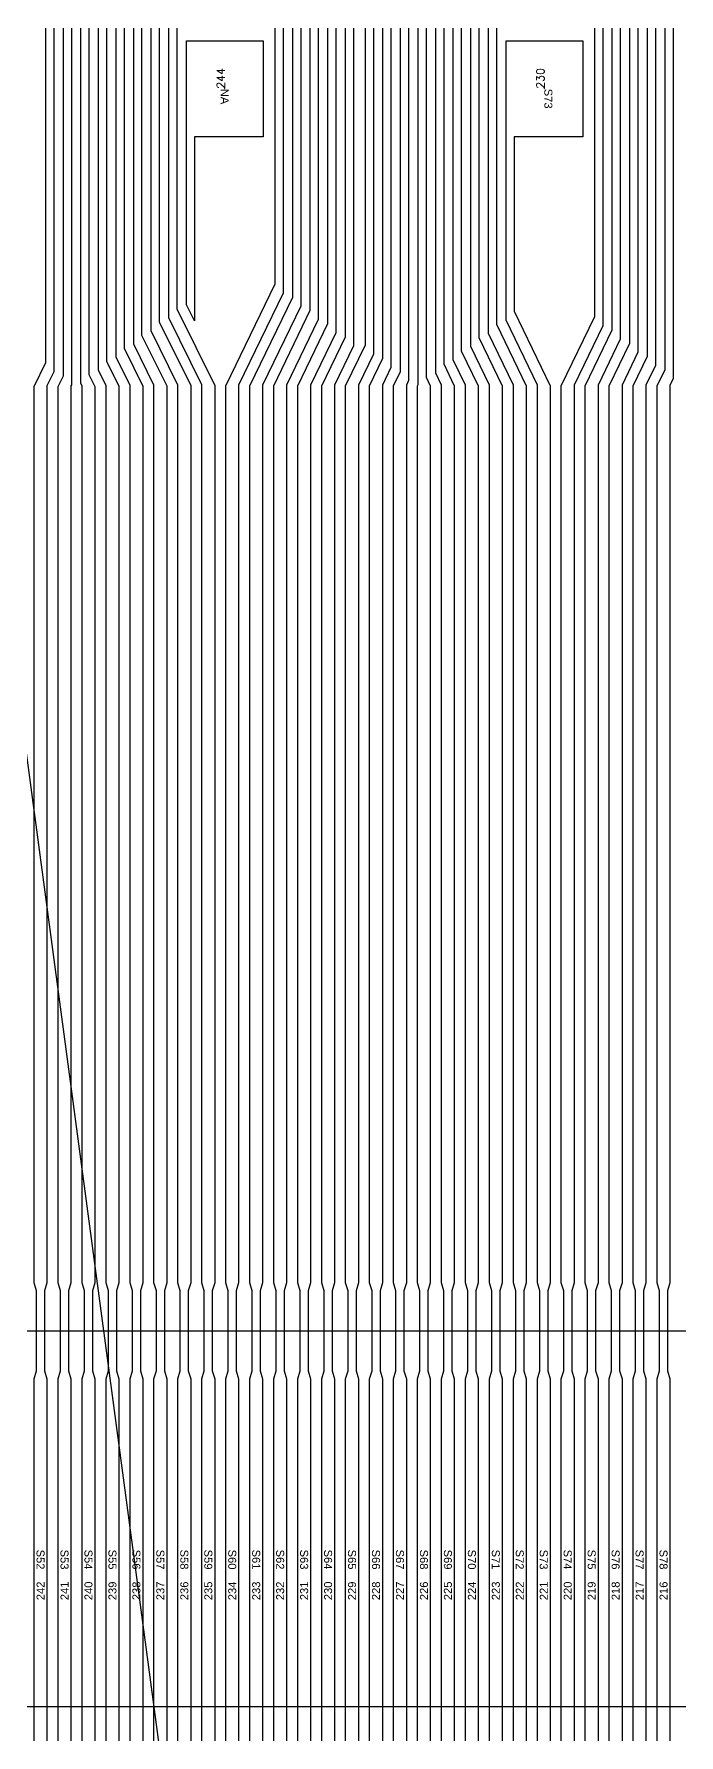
# Model space of a CAD drawing. Extents: x 10 to 206, y -65 to 73.
# Drawn here: x 59.7 to 60.507, y 38.132 to 40.258 of the extents above; entities that cross this region are included whole.
import ezdxf
from ezdxf.enums import TextEntityAlignment as Align

# ---------------------------------------------------------------- set-up
doc = ezdxf.new("R2010")
doc.units = 0
doc.header["$LTSCALE"] = 0.5
doc.layers.get('0').update_dxf_attribs({"lineweight": 13})
for name, color, linetype in [('01 Copper', 3, 'Continuous'), ('03 Solder resist', 6, 'Continuous'), ('06 Cutline', 4, 'Continuous'), ('08 Dimension&pin assignment', 7, 'Continuous')]:
    doc.layers.add(name, color=color, linetype=linetype)
doc.layers.add('13 OL no.', color=190, linetype='Continuous', lineweight=0)
doc.layers.add('14 OL name', color=220, linetype='Continuous', lineweight=0)
doc.styles.add('BWCUSTNM', font='txt.shx', dxfattribs={"bigfont": 'AllInOneBig.shx'})
doc.styles.add('MBC_Arial_Font', font='arial.ttf')
doc.styles.get("Standard").update_dxf_attribs({"font": 'romans.shx', "width": 0.75, "bigfont": 'AllInOneBig.shx'})
doc.dimstyles.new('ISO-25', dxfattribs={"dimtxt": 0.5, "dimasz": 0.8, "dimexe": 0.1, "dimexo": 0.1, "dimgap": 0.1, "dimtad": 1, "dimdec": 3, "dimzin": 1, "dimdsep": 46, "dimtxsty": 'Standard', "dimcen": 0.5, "dimadec": 0, "dimazin": 0, "dimtfac": 1, "dimtdec": 3, "dimtmove": 0, "dimatfit": 3, "dimfxl": 0, "dimarcsym": 0})
doc.dimstyles.new('ISO-25$0', dxfattribs={"dimtxt": 0.5, "dimasz": 1, "dimexe": 0.1, "dimexo": 0.1, "dimgap": 0.1, "dimtad": 1, "dimdec": 3, "dimzin": 1, "dimdsep": 46, "dimtxsty": 'Standard', "dimcen": 0.5, "dimadec": 0, "dimazin": 0, "dimtfac": 1, "dimtdec": 3, "dimtmove": 0, "dimatfit": 3, "dimfxl": 0, "dimarcsym": 0})

# ---------------------------------------------------------------- blocks, each defined once
blk = doc.blocks.new('*D602')
at = {"layer": '08 Dimension&pin assignment', "color": 0, "lineweight": -2, "transparency": 16777216}
for p, q in [((55.9754, 38.2669), (55.9754, 46.9014)), ((62.1073, 42.4464), (62.1073, 46.9014)), ((55.9754, 46.8014), (49.3147, 46.8014)), ((61.3073, 46.8014), (56.7754, 46.8014))]:
    blk.add_line(p, q, dxfattribs=at)
at = {"layer": '08 Dimension&pin assignment', "color": 0, "transparency": 16777216}
for points in [[(56.7754, 46.9348), (56.7754, 46.6681), (55.9754, 46.8014)], [(61.3073, 46.6681), (61.3073, 46.9348), (62.1073, 46.8014)]]:
    blk.add_solid(points, dxfattribs=at)
at = {"layer": 'Defpoints', "color": 0, "transparency": 16777216}
for p in [(55.9754, 46.8014), (62.1073, 42.3464), (55.9754, 38.1669)]:
    blk.add_point(p, dxfattribs=at)
at = {"layer": '08 Dimension&pin assignment', "color": 0, "transparency": 16777216, "insert": (52.1557, 47.2824), "char_height": 0.5, "attachment_point": 5}
blk.add_mtext('6.1318644%%P{\\C2;0.1}(SR)', dxfattribs=at)
blk = doc.blocks.new('*D603')
at = {"layer": '08 Dimension&pin assignment', "color": 0, "lineweight": -2, "transparency": 16777216}
for p, q in [((57.0683, 38.6369), (57.0683, 48.9014)), ((67.1463, 38.6369), (67.1463, 48.9014)), ((57.8683, 48.8014), (66.3463, 48.8014))]:
    blk.add_line(p, q, dxfattribs=at)
at = {"layer": '08 Dimension&pin assignment', "color": 0, "transparency": 16777216}
for points in [[(57.8683, 48.9348), (57.8683, 48.6681), (57.0683, 48.8014)], [(66.3463, 48.6681), (66.3463, 48.9348), (67.1463, 48.8014)]]:
    blk.add_solid(points, dxfattribs=at)
at = {"layer": 'Defpoints', "color": 0, "transparency": 16777216}
for p in [(67.1463, 48.8014), (57.0683, 38.5369), (67.1463, 38.5369)]:
    blk.add_point(p, dxfattribs=at)
at = {"layer": '08 Dimension&pin assignment', "color": 0, "transparency": 16777216, "insert": (62.1073, 49.2824), "char_height": 0.5, "attachment_point": 5}
blk.add_mtext('*10.0780%%P0.003(Mark~Mark) after IC', dxfattribs=at)
blk = doc.blocks.new('*D605')
at = {"layer": '08 Dimension&pin assignment', "color": 0, "lineweight": -2, "transparency": 16777216}
for p, q in [((57.2792, 38.7952), (57.2792, 44.9014)), ((66.9353, 38.7952), (66.9353, 44.9014)), ((58.0792, 44.8014), (66.1353, 44.8014))]:
    blk.add_line(p, q, dxfattribs=at)
at = {"layer": '08 Dimension&pin assignment', "color": 0, "transparency": 16777216}
for points in [[(58.0792, 44.9348), (58.0792, 44.6681), (57.2792, 44.8014)], [(66.1353, 44.6681), (66.1353, 44.9348), (66.9353, 44.8014)]]:
    blk.add_solid(points, dxfattribs=at)
at = {"layer": 'Defpoints', "color": 0, "transparency": 16777216}
for p in [(66.9353, 44.8014), (57.2792, 38.6952), (66.9353, 38.6952)]:
    blk.add_point(p, dxfattribs=at)
at = {"layer": '08 Dimension&pin assignment', "color": 0, "transparency": 16777216, "insert": (62.1073, 45.2824), "char_height": 0.5, "attachment_point": 5}
blk.add_mtext('*P0.03*(323-1)*0.9996=*9.656136%%P0.003(Total pitch) after IC', dxfattribs=at)
blk = doc.blocks.new('*D622')
at = {"layer": '08 Dimension&pin assignment', "color": 0, "lineweight": -2, "transparency": 16777216}
for p, q in [((46.1973, 39.1364), (46.1973, 52.9014)), ((78.0173, 39.1364), (78.0173, 52.9014)), ((46.9973, 52.8014), (77.2173, 52.8014))]:
    blk.add_line(p, q, dxfattribs=at)
at = {"layer": '08 Dimension&pin assignment', "color": 0, "transparency": 16777216}
for points in [[(46.9973, 52.9348), (46.9973, 52.6681), (46.1973, 52.8014)], [(77.2173, 52.9348), (77.2173, 52.6681), (78.0173, 52.8014)]]:
    blk.add_solid(points, dxfattribs=at)
at = {"layer": '08 Dimension&pin assignment', "color": 0, "transparency": 16777216, "insert": (62.1014, 53.1514), "char_height": 0.5, "width": 4.25, "attachment_point": 5}
blk.add_mtext('31.820%%P0.07', dxfattribs=at)
blk = doc.blocks.new('*D629')
at = {"layer": '08 Dimension&pin assignment', "color": 0, "lineweight": -2, "transparency": 16777216}
for p, q in [((55.6423, 35.3125), (55.6423, 51.9014)), ((68.5723, 35.3125), (68.5723, 51.9014)), ((56.4423, 51.8014), (67.7723, 51.8014))]:
    blk.add_line(p, q, dxfattribs=at)
at = {"layer": '08 Dimension&pin assignment', "color": 0, "transparency": 16777216}
for points in [[(56.4423, 51.9348), (56.4423, 51.6681), (55.6423, 51.8014)], [(67.7723, 51.9348), (67.7723, 51.6681), (68.5723, 51.8014)]]:
    blk.add_solid(points, dxfattribs=at)
at = {"layer": '08 Dimension&pin assignment', "color": 0, "transparency": 16777216, "insert": (62.1073, 52.2824), "char_height": 0.5, "attachment_point": 5}
blk.add_mtext('12.930±0.1(Cutline)', dxfattribs=at)
blk = doc.blocks.new('*D632')
at = {"layer": '08 Dimension&pin assignment', "color": 0, "lineweight": -2, "transparency": 16777216}
for p, q in [((86.5948, 34.3764), (86.5948, 45.0329)), ((57.8573, 33.5764), (86.6948, 33.5764)), ((79.6948, 33.5764), (86.6948, 33.5764)), ((86.5948, 32.7764), (86.5948, 31.9764))]:
    blk.add_line(p, q, dxfattribs=at)
at = {"layer": '08 Dimension&pin assignment', "color": 0, "transparency": 16777216}
for points in [[(86.4614, 34.3764), (86.7281, 34.3764), (86.5948, 33.5764)], [(86.4614, 32.7764), (86.7281, 32.7764), (86.5948, 33.5764)]]:
    blk.add_solid(points, dxfattribs=at)
at = {"layer": '08 Dimension&pin assignment', "color": 0, "transparency": 16777216, "insert": (86.1138, 41.0847), "char_height": 0.5, "attachment_point": 5, "rotation": 90}
blk.add_mtext('0%%P1(%%C5mm Tape NG Hole)', dxfattribs=at)
blk = doc.blocks.new('*D635')
at = {"layer": '08 Dimension&pin assignment', "color": 0, "lineweight": -2, "transparency": 16777216}
for p, q in [((57.3051, 37.7672), (57.3051, 49.9014)), ((66.9094, 37.7672), (66.9094, 49.9014)), ((58.1051, 49.8014), (66.1094, 49.8014))]:
    blk.add_line(p, q, dxfattribs=at)
at = {"layer": '08 Dimension&pin assignment', "color": 0, "transparency": 16777216}
for points in [[(58.1051, 49.9348), (58.1051, 49.6681), (57.3051, 49.8014)], [(66.1094, 49.9348), (66.1094, 49.6681), (66.9094, 49.8014)]]:
    blk.add_solid(points, dxfattribs=at)
at = {"layer": 'Defpoints', "color": 0, "transparency": 16777216}
for p in [(66.9094, 49.8014), (57.3051, 37.6672), (66.9094, 37.6672)]:
    blk.add_point(p, dxfattribs=at)
at = {"layer": '08 Dimension&pin assignment', "color": 0, "transparency": 16777216, "insert": (62.1073, 50.2824), "char_height": 0.5, "width": 8.508446, "attachment_point": 5}
blk.add_mtext('9.604±0.1(Cutline)', dxfattribs=at)
blk = doc.blocks.new('*D639')
at = {"layer": '08 Dimension&pin assignment', "color": 0, "lineweight": -2, "transparency": 16777216}
for p, q in [((56.6923, 34.1764), (56.6923, 45.9014)), ((62.1073, 42.4464), (62.1073, 45.9014)), ((61.3073, 45.8014), (57.4923, 45.8014))]:
    blk.add_line(p, q, dxfattribs=at)
at = {"layer": '08 Dimension&pin assignment', "color": 0, "transparency": 16777216}
for points in [[(57.4923, 45.9348), (57.4923, 45.6681), (56.6923, 45.8014)], [(61.3073, 45.9348), (61.3073, 45.6681), (62.1073, 45.8014)]]:
    blk.add_solid(points, dxfattribs=at)
at = {"layer": '08 Dimension&pin assignment', "color": 0, "transparency": 16777216, "insert": (59.3998, 46.2824), "char_height": 0.5, "attachment_point": 5}
blk.add_mtext('5.415{\\A1;\\Fromans,bigfont|c128;%%P0.1\\Fromans,bigfont|c136;5\\Fromans,bigfont|c128;(\\Fromans,bigfont|c136;SR\\Fromans,bigfont|c128;)}', dxfattribs=at)
blk = doc.blocks.new('*D644')
at = {"layer": '08 Dimension&pin assignment', "color": 0, "lineweight": -2, "transparency": 16777216}
for p, q in [((56.7683, 38.5369), (56.7683, 50.9014)), ((67.4463, 38.5369), (67.4463, 50.9014)), ((57.5683, 50.8014), (66.6463, 50.8014))]:
    blk.add_line(p, q, dxfattribs=at)
at = {"layer": '08 Dimension&pin assignment', "color": 0, "transparency": 16777216}
for points in [[(57.5683, 50.9348), (57.5683, 50.6681), (56.7683, 50.8014)], [(66.6463, 50.9348), (66.6463, 50.6681), (67.4463, 50.8014)]]:
    blk.add_solid(points, dxfattribs=at)
at = {"layer": '08 Dimension&pin assignment', "color": 0, "transparency": 16777216, "insert": (62.1073, 51.2824), "char_height": 0.5, "width": 7.421255, "attachment_point": 5}
blk.add_mtext('10.678±0.1(Cutline)', dxfattribs=at)
blk = doc.blocks.new('*D692')
at = {"layer": '08 Dimension&pin assignment', "color": 0, "lineweight": -2, "transparency": 16777216}
for p, q in [((57.1453, 33.9409), (57.1453, 43.8654)), ((67.0692, 33.9409), (67.0692, 43.8654)), ((57.9453, 43.7654), (66.2692, 43.7654)), ((67.0692, 43.7654), (78.7121, 43.7654))]:
    blk.add_line(p, q, dxfattribs=at)
at = {"layer": '08 Dimension&pin assignment', "color": 0, "transparency": 16777216}
for points in [[(57.9453, 43.8987), (57.9453, 43.632), (57.1453, 43.7654)], [(66.2692, 43.632), (66.2692, 43.8987), (67.0692, 43.7654)]]:
    blk.add_solid(points, dxfattribs=at)
at = {"layer": 'Defpoints', "color": 0, "transparency": 16777216}
for p in [(67.0692, 43.7654), (57.1453, 33.8409), (67.0692, 33.8409)]:
    blk.add_point(p, dxfattribs=at)
at = {"layer": '08 Dimension&pin assignment', "color": 0, "transparency": 16777216, "insert": (73.2907, 44.2463), "char_height": 0.5, "attachment_point": 5}
blk.add_mtext('{\\Fromans,chineset|c0;\\C2;9.9\\Fromans.shx,chineset.shx|c0;18*1.0006=9.9239508%%P0.005(I/L)}', dxfattribs=at)

msp = doc.modelspace()

# ---------------------------------------------------------------- linework, layer by layer
for p in [(59.93875674, 40.18942951), (60.33875674, 40.18942951)]:
    msp.add_point(p)
at = {"layer": '01 Copper'}
for points in [[(59.70021674, 35.59638259), (59.70021674, 38.57693204), (59.70321674, 38.58693204), (59.70321674, 38.68693204), (59.70021674, 38.69693204), (59.70021674, 39.81736225), (59.71475674, 39.84702287), (59.71475674, 41.15142951), (59.79975674, 41.15142951), (59.79975674, 41.03142951), (59.72475674, 41.03142951), (59.72475674, 39.83561622), (59.71621674, 39.8181952), (59.71621674, 38.69693204), (59.71321674, 38.68693204), (59.71321674, 38.58693204), (59.71621674, 38.57693204), (59.71621674, 35.5938945, -0.1359329595)], [(59.73020474, 35.59194037), (59.73020474, 38.57693204), (59.73320474, 38.58693204), (59.73320474, 38.68693204), (59.73020474, 38.69693204), (59.73020474, 39.81719566), (59.73675674, 39.8305613), (59.73675674, 41.01142951), (59.85175674, 41.01142951), (59.85175674, 41.03142951), (59.81475674, 41.03142951), (59.81475674, 41.15142951), (59.89975674, 41.15142951), (59.89975674, 41.03142951), (59.86275674, 41.03142951), (59.86275674, 41.00042951), (59.74675674, 41.00042951), (59.74675674, 39.81915466), (59.74620474, 39.81802861), (59.74620474, 38.69693204), (59.74320474, 38.68693204), (59.74320474, 38.58693204), (59.74620474, 38.57693204), (59.74620474, 35.58945228, -0.1359329595)], [(60.03008474, 35.5475182), (60.03008474, 38.57693204), (60.03308474, 38.58693204), (60.03308474, 38.68693204), (60.03008474, 38.69693204), (60.03008474, 39.81802862), (60.06775674, 39.89597579), (60.06775674, 41.00042951), (59.95175674, 41.00042951), (59.95175674, 41.03142951), (59.91475674, 41.03142951), (59.91475674, 41.15142951), (59.99975674, 41.15142951), (59.99975674, 41.03142951), (59.96275674, 41.03142951), (59.96275674, 41.01142951), (60.07775674, 41.01142951), (60.07775674, 39.88449366), (60.04608474, 39.8189611), (60.04608474, 38.69693204), (60.04308474, 38.68693204), (60.04308474, 38.58693204), (60.04608474, 38.57693204), (60.04608474, 35.5450301, -0.1359329595)], [(60.06007274, 35.54307598), (60.06007274, 38.57693204), (60.06307274, 38.58693204), (60.06307274, 38.68693204), (60.06007274, 38.69693204), (60.06007274, 39.81802862), (60.08975674, 39.87944781), (60.08975674, 41.03142951), (60.01475674, 41.03142951), (60.01475674, 41.15142951), (60.09975674, 41.15142951), (60.09975674, 39.86796568), (60.07607274, 39.81896109), (60.07607274, 38.69693204), (60.07307274, 38.68693204), (60.07307274, 38.58693204), (60.07607274, 38.57693204), (60.07607274, 35.54058789, -0.1359329595)], [(60.09006074, 35.53863376), (60.09006074, 38.57693204), (60.09306074, 38.58693204), (60.09306074, 38.68693204), (60.09006074, 38.69693204), (60.09006074, 39.81802862), (60.11475674, 39.86912714), (60.11475674, 41.15142951), (60.19975674, 41.15142951), (60.19975674, 41.03142951), (60.12475674, 41.03142951), (60.12475674, 39.857645), (60.10606074, 39.81896109), (60.10606074, 38.69693204), (60.10306074, 38.68693204), (60.10306074, 38.58693204), (60.10606074, 38.57693204), (60.10606074, 35.53614567, -0.1359329595)], [(60.12004874, 35.53419154), (60.12004874, 38.57693204), (60.12304874, 38.58693204), (60.12304874, 38.68693204), (60.12004874, 38.69693204), (60.12004874, 39.81802862), (60.13675674, 39.85259916), (60.13675674, 41.01142951), (60.25175674, 41.01142951), (60.25175674, 41.03142951), (60.21475674, 41.03142951), (60.21475674, 41.15142951), (60.29975674, 41.15142951), (60.29975674, 41.03142951), (60.26275674, 41.03142951), (60.26275674, 41.00042951), (60.14675674, 41.00042951), (60.14675674, 39.84111702), (60.13604874, 39.81896109), (60.13604874, 38.69693204), (60.13304874, 38.68693204), (60.13304874, 38.58693204), (60.13604874, 38.57693204), (60.13604874, 35.53170345, -0.1359329595)], [(60.44991674, 35.48532715), (60.44991674, 38.57693204), (60.45291674, 38.58693204), (60.45291674, 38.68693204), (60.44991674, 38.69693204), (60.44991674, 39.8180286), (60.46775674, 39.85494139), (60.46775674, 41.00042951), (60.35175674, 41.00042951), (60.35175674, 41.03142951), (60.31475674, 41.03142951), (60.31475674, 41.15142951), (60.39975674, 41.15142951), (60.39975674, 41.03142951), (60.36275674, 41.03142951), (60.36275674, 41.01142951), (60.47775674, 41.01142951), (60.47775674, 39.84345925), (60.46591674, 39.81896108), (60.46591674, 38.69693204), (60.46291674, 38.68693204), (60.46291674, 38.58693204), (60.46591674, 38.57693204), (60.46591674, 35.48283906, -0.1359329595)], [(60.47990474, 35.48088493), (60.47990474, 38.57693204), (60.48290474, 38.58693204), (60.48290474, 38.68693204), (60.47990474, 38.69693204), (60.47990474, 39.81802861), (60.48975674, 39.8384134), (60.48975674, 41.03142951), (60.41475674, 41.03142951), (60.41475674, 41.15142951), (60.49975674, 41.15142951), (60.49975674, 39.82693127), (60.49590474, 39.81896109), (60.49590474, 38.69693204), (60.49290474, 38.68693204), (60.49290474, 38.58693204), (60.49590474, 38.57693204), (60.49590474, 35.47839684, -0.1359329595)], [(59.76019274, 35.58749816), (59.76019274, 38.57693204), (59.76319274, 38.58693204), (59.76319274, 38.68693204), (59.76019274, 38.69693204), (59.76019274, 39.81802861), (59.75875674, 39.82093487), (59.75875674, 40.98042951), (59.84775674, 40.98042951), (59.84775674, 40.86042951), (59.76875674, 40.86042951), (59.76875674, 39.83230034), (59.77619274, 39.81725094), (59.77619274, 38.69693204), (59.77319274, 38.68693204), (59.77319274, 38.58693204), (59.77619274, 38.57693204), (59.77619274, 35.58501006, -0.1359329595)], [(59.85015674, 35.5741715), (59.85015674, 38.57693204), (59.85315674, 38.58693204), (59.85315674, 38.68693204), (59.85015674, 38.69693204), (59.85015674, 39.81880629), (59.82475674, 39.87021227), (59.82475674, 40.56042951), (59.90175674, 40.56042951), (59.90175674, 40.86042951), (59.86275674, 40.86042951), (59.86275674, 40.98042951), (59.95175674, 40.98042951), (59.95175674, 40.86042951), (59.91275674, 40.86042951), (59.91275674, 40.54942951), (59.83475674, 40.54942951), (59.83475674, 39.88157774), (59.86615674, 39.81802862), (59.86615674, 38.69693204), (59.86315674, 38.68693204), (59.86315674, 38.58693204), (59.86615674, 38.57693204), (59.86615674, 35.57168341, -0.1359329595)], [(60.00009674, 35.55196042), (60.00009674, 38.57693204), (60.00309674, 38.58693204), (60.00309674, 38.68693204), (60.00009674, 38.69693204), (60.00009674, 39.81802862), (60.04575674, 39.91250377), (60.04575674, 40.86042951), (59.96675674, 40.86042951), (59.96675674, 40.98042951), (60.05575674, 40.98042951), (60.05575674, 39.90102164), (60.01609674, 39.8189611), (60.01609674, 38.69693204), (60.01309674, 38.68693204), (60.01309674, 38.58693204), (60.01609674, 38.57693204), (60.01609674, 35.54947232, -0.1359329595)], [(60.15003674, 35.52974933), (60.15003674, 38.57693204), (60.15303674, 38.58693204), (60.15303674, 38.68693204), (60.15003674, 38.69693204), (60.15003674, 39.81802861), (60.15875674, 39.83607117), (60.15875674, 40.98042951), (60.24775674, 40.98042951), (60.24775674, 40.86042951), (60.16875674, 40.86042951), (60.16875674, 39.82458904), (60.16603674, 39.81896109), (60.16603674, 38.69693204), (60.16303674, 38.68693204), (60.16303674, 38.58693204), (60.16603674, 38.57693204), (60.16603674, 35.52726123, -0.1359329595)], [(60.24000074, 35.51642267), (60.24000074, 38.57693204), (60.24300074, 38.58693204), (60.24300074, 38.68693204), (60.24000074, 38.69693204), (60.24000074, 39.81896108), (60.22475674, 39.85050247), (60.22475674, 40.56042951), (60.30175674, 40.56042951), (60.30175674, 40.86042951), (60.26275674, 40.86042951), (60.26275674, 40.98042951), (60.35175674, 40.98042951), (60.35175674, 40.86042951), (60.31275674, 40.86042951), (60.31275674, 40.54942951), (60.23475674, 40.54942951), (60.23475674, 39.86198461), (60.25600074, 39.8180286), (60.25600074, 38.69693204), (60.25300074, 38.68693204), (60.25300074, 38.58693204), (60.25600074, 38.57693204), (60.25600074, 35.51393458, -0.1359329595)], [(60.41992874, 35.48976937), (60.41992874, 38.57693204), (60.42292874, 38.58693204), (60.42292874, 38.68693204), (60.41992874, 38.69693204), (60.41992874, 39.8180286), (60.44575674, 39.87146937), (60.44575674, 40.86042951), (60.36675674, 40.86042951), (60.36675674, 40.98042951), (60.45575674, 40.98042951), (60.45575674, 39.85998723), (60.43592874, 39.81896108), (60.43592874, 38.69693204), (60.43292874, 38.68693204), (60.43292874, 38.58693204), (60.43592874, 38.57693204), (60.43592874, 35.48728127, -0.1359329595)], [(59.79018074, 35.58305594), (59.79018074, 38.57693204), (59.79318074, 38.58693204), (59.79318074, 38.68693204), (59.79018074, 38.69693204), (59.79018074, 39.81828784), (59.78075674, 39.83736067), (59.78075674, 40.84042951), (59.88675674, 40.84042951), (59.88675674, 40.72042951), (59.79075674, 40.72042951), (59.79075674, 39.84872614), (59.80618074, 39.81751017), (59.80618074, 38.69693204), (59.80318074, 38.68693204), (59.80318074, 38.58693204), (59.80618074, 38.57693204), (59.80618074, 35.58056785, -0.1359329595)], [(59.97010874, 35.55640263), (59.97010874, 38.57693204), (59.97310874, 38.58693204), (59.97310874, 38.68693204), (59.97010874, 38.69693204), (59.97010874, 39.81802863), (60.02375674, 39.92903176), (60.02375674, 40.72042951), (59.92775674, 40.72042951), (59.92775674, 40.84042951), (60.03375674, 40.84042951), (60.03375674, 39.91754962), (59.98610874, 39.8189611), (59.98610874, 38.69693204), (59.98310874, 38.68693204), (59.98310874, 38.58693204), (59.98610874, 38.57693204), (59.98610874, 35.55391454, -0.1359329595)], [(60.18002474, 35.52530711), (60.18002474, 38.57693204), (60.18302474, 38.58693204), (60.18302474, 38.68693204), (60.18002474, 38.69693204), (60.18002474, 39.81802861), (60.18075674, 39.81954319), (60.18075674, 40.84042951), (60.28675674, 40.84042951), (60.28675674, 40.72042951), (60.19075674, 40.72042951), (60.19075674, 39.82892864), (60.19602474, 39.81802861), (60.19602474, 38.69693204), (60.19302474, 38.68693204), (60.19302474, 38.58693204), (60.19602474, 38.57693204), (60.19602474, 35.52281902, -0.1359329595)], [(60.38994074, 35.49421159), (60.38994074, 38.57693204), (60.39294074, 38.58693204), (60.39294074, 38.68693204), (60.38994074, 38.69693204), (60.38994074, 39.81802859), (60.42375674, 39.88799735), (60.42375674, 40.72042951), (60.32775674, 40.72042951), (60.32775674, 40.84042951), (60.43375674, 40.84042951), (60.43375674, 39.87651522), (60.40594074, 39.81896107), (60.40594074, 38.69693204), (60.40294074, 38.68693204), (60.40294074, 38.58693204), (60.40594074, 38.57693204), (60.40594074, 35.49172349, -0.1359329595)], [(59.82016874, 35.57861372), (59.82016874, 38.57693204), (59.82316874, 38.58693204), (59.82316874, 38.68693204), (59.82016874, 38.69693204), (59.82016874, 39.81854706), (59.80275674, 39.85378647), (59.80275674, 40.70042951), (59.88675674, 40.70042951), (59.88675674, 40.58042951), (59.81275674, 40.58042951), (59.81275674, 39.86515194), (59.83616874, 39.81776939), (59.83616874, 38.69693204), (59.83316874, 38.68693204), (59.83316874, 38.58693204), (59.83616874, 38.57693204), (59.83616874, 35.57612563, -0.1359329595)], [(59.94012074, 35.56084485), (59.94012074, 38.57693204), (59.94312074, 38.58693204), (59.94312074, 38.68693204), (59.94012074, 38.69693204), (59.94012074, 39.81802863), (60.00175674, 39.94555974), (60.00175674, 40.58042951), (59.92775674, 40.58042951), (59.92775674, 40.70042951), (60.01175674, 40.70042951), (60.01175674, 39.9340776), (59.95612074, 39.8189611), (59.95612074, 38.69693204), (59.95312074, 38.68693204), (59.95312074, 38.58693204), (59.95612074, 38.57693204), (59.95612074, 35.55835676, -0.1359329595)], [(60.21001274, 35.52086489), (60.21001274, 38.57693204), (60.21301274, 38.58693204), (60.21301274, 38.68693204), (60.21001274, 38.69693204), (60.21001274, 39.81896109), (60.20275674, 39.83397449), (60.20275674, 40.70042951), (60.28675674, 40.70042951), (60.28675674, 40.58042951), (60.21275674, 40.58042951), (60.21275674, 39.84545663), (60.22601274, 39.81802861), (60.22601274, 38.69693204), (60.22301274, 38.68693204), (60.22301274, 38.58693204), (60.22601274, 38.57693204), (60.22601274, 35.5183768, -0.1359329595)], [(60.35995274, 35.4986538), (60.35995274, 38.57693204), (60.36295274, 38.58693204), (60.36295274, 38.68693204), (60.35995274, 38.69693204), (60.35995274, 39.81802859), (60.40175674, 39.90452534), (60.40175674, 40.58042951), (60.32775674, 40.58042951), (60.32775674, 40.70042951), (60.41175674, 40.70042951), (60.41175674, 39.8930432), (60.37595274, 39.81896107), (60.37595274, 38.69693204), (60.37295274, 38.68693204), (60.37295274, 38.58693204), (60.37595274, 38.57693204), (60.37595274, 35.49616571, -0.1359329595)], [(59.88014474, 35.56972929), (59.88014474, 38.57693204), (59.88314474, 38.58693204), (59.88314474, 38.68693204), (59.88014474, 38.69693204), (59.88014474, 39.81906552), (59.84675674, 39.88663806), (59.84675674, 40.52942951), (59.98675674, 40.52942951), (59.98675674, 40.40942951), (59.85675674, 40.40942951), (59.85675674, 39.89800354), (59.89614474, 39.81828785), (59.89614474, 38.69693204), (59.89314474, 38.68693204), (59.89314474, 38.58693204), (59.89614474, 38.57693204), (59.89614474, 35.56724119, -0.1359329595)], [(60.26998874, 35.51198046), (60.26998874, 38.57693204), (60.27298874, 38.58693204), (60.27298874, 38.68693204), (60.26998874, 38.69693204), (60.26998874, 39.81896108), (60.24675674, 39.86703046), (60.24675674, 40.52942951), (60.38675674, 40.52942951), (60.38675674, 40.40942951), (60.25675674, 40.40942951), (60.25675674, 39.87851259), (60.28598874, 39.8180286), (60.28598874, 38.69693204), (60.28298874, 38.68693204), (60.28298874, 38.58693204), (60.28598874, 38.57693204), (60.28598874, 35.50949236, -0.1359329595)], [(59.91013274, 35.56528707), (59.91013274, 38.57693204), (59.91313274, 38.58693204), (59.91313274, 38.68693204), (59.91013274, 38.69693204), (59.91013274, 39.81932474), (59.86875674, 39.90306386), (59.86875674, 40.38942951), (59.98675674, 40.38942951), (59.98675674, 40.26942951), (59.87875674, 40.26942951), (59.87875674, 39.91442934), (59.92613274, 39.81854707), (59.92613274, 38.69693204), (59.92313274, 38.68693204), (59.92313274, 38.58693204), (59.92613274, 38.57693204), (59.92613274, 35.56279898, -0.1359329595)], [(60.29997674, 35.50753824), (60.29997674, 38.57693204), (60.30297674, 38.58693204), (60.30297674, 38.68693204), (60.29997674, 38.69693204), (60.29997674, 39.81896107), (60.26875674, 39.88355844), (60.26875674, 40.38942951), (60.38675674, 40.38942951), (60.38675674, 40.26942951), (60.27875674, 40.26942951), (60.27875674, 39.89504058), (60.31597674, 39.81802859), (60.31597674, 38.69693204), (60.31297674, 38.68693204), (60.31297674, 38.58693204), (60.31597674, 38.57693204), (60.31597674, 35.50505015, -0.1359329595)], [(60.32996474, 35.50309602), (60.32996474, 38.57693204), (60.33296474, 38.58693204), (60.33296474, 38.68693204), (60.32996474, 38.69693204), (60.32996474, 39.81896107), (60.29075674, 39.90008642), (60.29075674, 40.24942951), (60.38675674, 40.24942951), (60.38675674, 40.12942951), (60.30075674, 40.12942951), (60.30075674, 39.91156856), (60.34596474, 39.81802859), (60.34596474, 38.69693204), (60.34296474, 38.68693204), (60.34296474, 38.58693204), (60.34596474, 38.57693204), (60.34596474, 35.50060793, -0.1359329595)]]:
    msp.add_lwpolyline(points, format="xyb", dxfattribs=at)
msp.add_lwpolyline([(59.98675674, 40.24942951), (59.98675674, 40.12942951), (59.90075674, 40.12942951), (59.90075674, 39.89925109), (59.89075674, 39.91948966), (59.89075674, 40.24942951)], close=True, dxfattribs=at)
at = {"layer": '03 Solder resist'}
msp.add_lwpolyline([(69.6661237, 31.71147701), (69.37225674, 31.8875043), (69.37225674, 35.21245194, 0.3152987889), (68.6484789, 36.24611382), (67.70940985, 36.587907), (67.70940985, 37.39489425), (67.788677, 37.44607355, 0.2230807633), (68.23912115, 38.16693204), (55.97539234, 38.16693204, 0.2230807633), (56.42583649, 37.44607355), (56.50510364, 37.39489425), (56.50510364, 36.587907), (55.56603459, 36.24611382, 0.3152987889), (54.84225674, 35.21245194), (54.84225674, 31.8875043), (54.54838979, 31.71147701, 0.2636431542), (54.06225674, 30.85360711), (54.06225674, 30.15960799), (70.15225674, 30.15960799), (70.15225674, 30.85360711, 0.2636431542)], format="xyb", close=True, dxfattribs=at)
at = {"layer": '06 Cutline'}
msp.add_lwpolyline([(69.15225674, 28.55960799), (55.06225674, 28.55960799, -0.4142135624), (54.86225674, 28.75960799), (54.86225674, 30.85360711, -0.2636431542), (54.95948335, 31.02518109), (55.49641683, 31.34680605, 0.2636431542), (55.64225674, 31.60416702), (55.64225674, 35.21245194, -0.3152987889), (55.8396507, 35.49435972), (57.10770968, 35.95589545, 0.3152987889), (57.30510364, 36.23780323), (57.30510364, 37.66722836, 0.2546712192), (57.16782972, 37.91926054), (56.85977269, 38.11815939, -0.2546712192), (56.76825674, 38.28618085), (56.76825674, 38.43693204, -0.4142135624), (56.96825674, 38.63693204), (67.24625674, 38.63693204, -0.4142135624)], format="xyb", dxfattribs=at)

# ---------------------------------------------------------------- texts
at = {"layer": '13 OL no.', "style": 'BWCUSTNM'}
for s, p in [('244', (59.93375674, 40.18942951)), ('230', (60.33375674, 40.18942951))]:
    msp.add_text(s, height=0.01, rotation=90, dxfattribs=at).set_placement(p, align=Align.MIDDLE_LEFT)
at = {"layer": '13 OL no.', "style": 'MBC_Arial_Font'}
for s, p in [('242', (59.70821674, 38.3117711)), ('241', (59.73820474, 38.3117711)), ('240', (59.76819274, 38.3117711)), ('239', (59.79818074, 38.3117711)), ('238', (59.82816874, 38.3117711)), ('237', (59.85815674, 38.3117711)), ('236', (59.88814474, 38.3117711)), ('235', (59.91813274, 38.3117711)), ('234', (59.94812074, 38.3117711)), ('233', (59.97810874, 38.3117711)), ('232', (60.00809674, 38.3117711)), ('231', (60.03808474, 38.3117711)), ('230', (60.06807274, 38.3117711)), ('229', (60.09806074, 38.3117711)), ('228', (60.12804874, 38.3117711)), ('227', (60.15803674, 38.3117711)), ('226', (60.18802474, 38.3117711)), ('225', (60.21801274, 38.3117711)), ('224', (60.24800074, 38.3117711)), ('223', (60.27798874, 38.3117711)), ('222', (60.30797674, 38.3117711)), ('221', (60.33796474, 38.3117711)), ('220', (60.36795274, 38.3117711)), ('219', (60.39794074, 38.3117711)), ('218', (60.42792874, 38.3117711)), ('217', (60.45791674, 38.3117711)), ('216', (60.48790474, 38.3117711))]:
    msp.add_text(s, height=0.01, rotation=90, dxfattribs=at).set_placement(p, align=Align.MIDDLE_CENTER)
at = {"layer": '14 OL name', "style": 'MBC_Arial_Font'}
msp.add_text('NA', height=0.01, rotation=270, dxfattribs=at).set_placement((59.93875674, 40.18942951), align=Align.MIDDLE_LEFT)
for s, p in [('S73', (60.34375674, 40.17700114)), ('S52', (59.70821674, 38.35091958)), ('S53', (59.73820474, 38.35091958)), ('S54', (59.76819274, 38.35091958)), ('S55', (59.79818074, 38.35091958)), ('S56', (59.82816874, 38.35091958)), ('S57', (59.85815674, 38.35091958)), ('S58', (59.88814474, 38.35091958)), ('S59', (59.91813274, 38.35091958)), ('S60', (59.94812074, 38.35091958)), ('S61', (59.97810874, 38.35091958)), ('S62', (60.00809674, 38.35091958)), ('S63', (60.03808474, 38.35091958)), ('S64', (60.06807274, 38.35091958)), ('S65', (60.09806074, 38.35091958)), ('S66', (60.12804874, 38.35091958)), ('S67', (60.15803674, 38.35091958)), ('S68', (60.18802474, 38.35091958)), ('S69', (60.21801274, 38.35091958)), ('S70', (60.24800074, 38.35091958)), ('S71', (60.27798874, 38.35091958)), ('S72', (60.30797674, 38.35091958)), ('S73', (60.33796474, 38.35091958)), ('S74', (60.36795274, 38.35091958)), ('S75', (60.39794074, 38.35091958)), ('S76', (60.42792874, 38.35091958)), ('S77', (60.45791674, 38.35091958)), ('S78', (60.48790474, 38.35091958))]:
    msp.add_text(s, height=0.01, rotation=270, dxfattribs=at).set_placement(p, align=Align.MIDDLE_CENTER)

# ---------------------------------------------------------------- dimensions: what is measured, and where the dimension line sits
at = {"layer": '08 Dimension&pin assignment'}
for base, p1, p2, text, override, picture, middle in [((78.01725674, 52.80142951), (46.19725674, 39.03642951), (78.01725674, 39.03642951), '<>%%P0.07', {"dimadec": 3}, '*D622', (62.10138895, 52.80142951)), ((68.57225674, 51.80142951), (55.64225674, 35.21245194), (68.57225674, 35.21245194), '<>±0.1(Cutline)', {"dimadec": 3}, '*D629', (62.10725674, 51.80142951)), ((67.14625674, 48.80142951), (57.06825674, 38.53693204), (67.14625674, 38.53693204), '*<>%%P0.003(Mark~Mark) after IC', {"dimdec": 4, "dimtxsty": 'Standard', "dimadec": 3}, '*D603', (62.10725674, 48.80142951)), ((55.9753923402, 46.8014295119), (62.1072567431, 42.3464295119), (55.9753923402, 38.1669320432), '<>%%P{\\C2;0.1}(SR)', {"dimdec": 8, "dimzin": 9, "dimtxsty": 'Standard', "dimadec": 3}, '*D602', (52.1557494831, 46.8014295119)), ((66.9353247431, 44.8014295119), (57.2791887431, 38.6951820432), (66.9353247431, 38.6951820432), '*P0.03*(323-1)*0.9996=*<>%%P0.003(Total pitch) after IC', {"dimdec": 8, "dimzin": 8, "dimtxsty": 'Standard', "dimadec": 3}, '*D605', (62.1072567431, 44.8014295119))]:
    dim = msp.add_linear_dim(base=base, p1=p1, p2=p2, text=text, dimstyle='ISO-25', override=override, dxfattribs=at)
    dim.commit()
    dim.dimension.update_dxf_attribs({"geometry": picture, "text_midpoint": middle, "dimtype": 160})
for base, p1, p2, text, dimstyle, override, picture, middle in [((67.44625674, 50.80142951), (56.76825674, 38.43693204), (67.44625674, 38.43693204), '<>±0.1(Cutline)', 'ISO-25$0', {"dimasz": 0.8, "dimadec": 3, "dimfxl": 1.25}, '*D644', (62.10725674, 51.28238189)), ((66.90940985, 49.80142951), (57.30510364, 37.66722836), (66.90940985, 37.66722836), '<>±0.1(Cutline)', 'ISO-25$0', {"dimasz": 0.8, "dimadec": 3, "dimfxl": 1.25}, '*D635', (62.10725674, 50.28238189)), ((56.69225674, 45.80142951), (62.10725674, 42.34642951), (56.69225674, 34.07642951), '<>{\\A1;\\Fromans,bigfont|c128;%%P0.1\\Fromans,bigfont|c136;5\\Fromans,bigfont|c128;(\\Fromans,bigfont|c136;SR\\Fromans,bigfont|c128;)}', 'ISO-25', {"dimzin": 8, "dimadec": 3}, '*D639', (59.39975674, 46.28238189))]:
    dim = msp.add_linear_dim(base=base, p1=p1, p2=p2, text=text, dimstyle=dimstyle, override=override, dxfattribs=at)
    dim.commit()
    dim.dimension.update_dxf_attribs({"geometry": picture, "text_midpoint": middle})
dim = msp.add_linear_dim(base=(86.5947567431, 33.5764295119), p1=(79.5947567431, 33.5764295119), p2=(57.7572567431, 33.5764295119), angle=90, text='<>%%P1(%%C5mm Tape NG Hole)', dimstyle='ISO-25', override={"dimzin": 8, "dimadec": 3}, dxfattribs=at)
dim.commit()
dim.dimension.update_dxf_attribs({"geometry": '*D632', "text_midpoint": (86.5947567431, 41.0846795121), "dimtype": 160})
at = {"layer": '08 Dimension&pin assignment', "color": 2}
dim = msp.add_linear_dim(base=(67.0692321431, 43.7653682511), p1=(57.1452813431, 33.8409295119), p2=(67.0692321431, 33.8409295119), text='{\\Fromans,chineset|c0;\\C2;9.9\\Fromans.shx,chineset.shx|c0;18*1.0006=<>%%P0.005(I/L)}', dimstyle='ISO-25', override={"dimdec": 8, "dimzin": 8, "dimtxsty": 'Standard', "dimadec": 3}, dxfattribs=at)
dim.commit()
dim.dimension.update_dxf_attribs({"geometry": '*D692', "text_midpoint": (73.2906607145, 44.2463206321)})

# ---------------------------------------------------------------- leaders
at = {"layer": '08 Dimension&pin assignment'}
msp.add_leader([(60.21356918, 35.4544125), (59.34748034, 41.91980575), (57.43618461, 41.91980575)], dimstyle='ISO-25', override={"dimasz": 0.5, "dimtoh": 1, "dimadec": 3, "dimfxl": 1.25}, dxfattribs=at)

doc.saveas('drawing.dxf')
